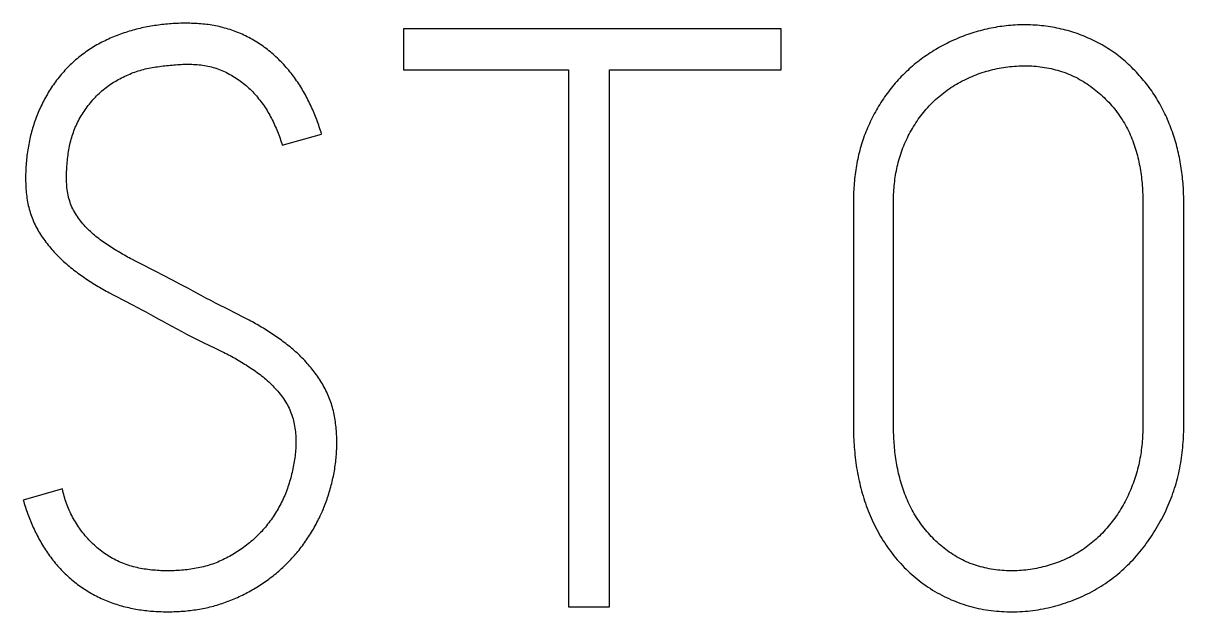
# Model space of a CAD drawing. Extents: x 0 to 420, y 0 to 297.
# Drawn here: x 120.915 to 124.928, y 199.93 to 201.964 of the extents above; entities that cross this region are included whole.
import ezdxf

# ---------------------------------------------------------------- set-up
doc = ezdxf.new("R2010")
doc.units = 0
doc.header["$LTSCALE"] = 23.1
doc.layers.add('10500_FRONT_LABELING', color=7, linetype='CONTINUOUS')

msp = doc.modelspace()

# ---------------------------------------------------------------- linework, layer by layer
at = {"layer": '10500_FRONT_LABELING', "color": 7, "linetype": 'CONTINUOUS'}
for p, q in [((122.2294, 201.9442), (122.2294, 201.8027)), ((123.536, 201.9442), (122.2294, 201.9442)), ((123.536, 201.8027), (123.536, 201.9442)), ((122.2294, 201.8027), (122.8009, 201.8027)), ((122.8009, 201.8027), (122.8009, 199.947)), ((122.9423, 199.947), (122.9423, 201.8027)), ((122.9423, 201.8027), (123.536, 201.8027)), ((121.8106, 201.542), (121.9465, 201.5808)), ((123.7856, 201.3423), (123.7856, 200.5704)), ((123.9243, 200.5794), (123.9243, 201.3423)), ((124.787, 201.3423), (124.787, 200.5794)), ((124.9285, 200.5794), (124.9284, 201.3499)), ((121.3143, 201.1355), (121.3032, 201.1412)), ((121.3755, 201.1045), (121.3143, 201.1355)), ((121.3977, 201.0931), (121.3755, 201.1045)), ((121.4309, 201.0758), (121.3977, 201.0931)), ((121.4585, 201.0612), (121.4309, 201.0758)), ((121.486, 201.0466), (121.4585, 201.0612)), ((121.2239, 201.0263), (121.2354, 201.0203)), ((121.2354, 201.0203), (121.2926, 200.9907)), ((121.5464, 201.0142), (121.5299, 201.023)), ((121.2926, 200.9907), (121.3097, 200.9817)), ((121.3097, 200.9817), (121.3268, 200.9726)), ((121.563, 201.0055), (121.5464, 201.0142)), ((121.5796, 200.9969), (121.563, 201.0055)), ((121.5963, 200.9883), (121.5796, 200.9969)), ((121.613, 200.9799), (121.5963, 200.9883)), ((121.6576, 200.9576), (121.613, 200.9799)), ((121.3268, 200.9726), (121.3382, 200.9664)), ((121.3382, 200.9664), (121.3551, 200.9572)), ((121.3946, 200.9353), (121.4115, 200.926)), ((121.6688, 200.9519), (121.6576, 200.9576)), ((121.6799, 200.9462), (121.6688, 200.9519)), ((121.4115, 200.926), (121.4285, 200.9167)), ((121.4285, 200.9167), (121.4456, 200.9076)), ((121.4456, 200.9076), (121.4627, 200.8985)), ((121.4627, 200.8985), (121.4798, 200.8896)), ((121.4798, 200.8896), (121.4913, 200.8837)), ((121.4913, 200.8837), (121.5028, 200.8778)), ((121.5028, 200.8778), (121.5143, 200.8721)), ((121.5143, 200.8721), (121.5259, 200.8664)), ((121.5259, 200.8664), (121.5375, 200.8607)), ((121.5375, 200.8607), (121.5783, 200.8412)), ((121.5783, 200.8412), (121.5899, 200.8356)), ((121.0505, 200.3547), (120.9146, 200.3159)), ((122.8009, 199.947), (122.9423, 199.947))]:
    msp.add_line(p, q, dxfattribs=at)
for points in [[(121.9465, 201.5808), (121.9446, 201.587), (121.9427, 201.5931), (121.9407, 201.5992), (121.9387, 201.6053), (121.9366, 201.6114), (121.9345, 201.6174), (121.9323, 201.6234), (121.9301, 201.6294), (121.9278, 201.6354), (121.9255, 201.6414), (121.9231, 201.6473), (121.9207, 201.6532), (121.9182, 201.659), (121.9157, 201.6649), (121.9131, 201.6707), (121.9105, 201.6765), (121.9078, 201.6822), (121.905, 201.688), (121.9022, 201.6937), (121.8994, 201.6994), (121.8965, 201.705), (121.8935, 201.7106), (121.8904, 201.7162), (121.8873, 201.7218), (121.8842, 201.7273), (121.881, 201.7328), (121.8777, 201.7383), (121.8743, 201.7437), (121.8709, 201.7491), (121.8674, 201.7545), (121.8639, 201.7598), (121.8603, 201.7651), (121.8566, 201.7704), (121.8528, 201.7756), (121.849, 201.7808), (121.8451, 201.786), (121.8411, 201.7911), (121.8371, 201.7961), (121.833, 201.8011), (121.8288, 201.8061), (121.8246, 201.8109), (121.8203, 201.8157), (121.816, 201.8205), (121.8116, 201.8252), (121.8072, 201.8298), (121.8027, 201.8343), (121.7981, 201.8388), (121.7935, 201.8433), (121.7888, 201.8476), (121.7841, 201.8519), (121.7793, 201.8562), (121.7744, 201.8604), (121.7695, 201.8645), (121.7645, 201.8685), (121.7595, 201.8725), (121.7544, 201.8764), (121.7492, 201.8802), (121.744, 201.884), (121.7386, 201.8877), (121.7333, 201.8913), (121.7279, 201.8949), (121.7224, 201.8984), (121.7169, 201.9017), (121.7114, 201.905), (121.7058, 201.9082), (121.7002, 201.9113), (121.6945, 201.9143), (121.6888, 201.9172), (121.6831, 201.9201), (121.6773, 201.9228), (121.6715, 201.9255), (121.6657, 201.928), (121.6598, 201.9305), (121.6538, 201.9329), (121.6479, 201.9352), (121.6419, 201.9374), (121.6358, 201.9395), (121.6298, 201.9415), (121.6236, 201.9435), (121.6175, 201.9453), (121.6113, 201.9471), (121.605, 201.9487), (121.5988, 201.9503), (121.5925, 201.9518), (121.5861, 201.9532), (121.5798, 201.9544), (121.5734, 201.9556), (121.5671, 201.9567), (121.5607, 201.9577), (121.5544, 201.9587), (121.548, 201.9595), (121.5417, 201.9602), (121.5353, 201.9609), (121.5289, 201.9615), (121.5225, 201.962), (121.5162, 201.9625), (121.5098, 201.9628), (121.5034, 201.9631), (121.497, 201.9633), (121.4906, 201.9635), (121.4842, 201.9636), (121.4778, 201.9636), (121.4714, 201.9636), (121.465, 201.9635), (121.4586, 201.9634), (121.4522, 201.9632), (121.4458, 201.9629), (121.4394, 201.9626), (121.4329, 201.9622), (121.4265, 201.9618), (121.4201, 201.9613), (121.4137, 201.9607), (121.4072, 201.9601), (121.4008, 201.9595), (121.3944, 201.9588), (121.388, 201.958), (121.3816, 201.9572), (121.3753, 201.9563), (121.3689, 201.9554), (121.3626, 201.9544), (121.3563, 201.9533), (121.3499, 201.9522), (121.3437, 201.9511), (121.3374, 201.9499), (121.3311, 201.9486), (121.3249, 201.9472), (121.3186, 201.9458), (121.3124, 201.9444), (121.3062, 201.9428), (121.3, 201.9412), (121.2938, 201.9395), (121.2877, 201.9378), (121.2815, 201.936), (121.2754, 201.9341), (121.2693, 201.9322), (121.2632, 201.9302), (121.2571, 201.9281), (121.2511, 201.926), (121.245, 201.9237), (121.239, 201.9215), (121.233, 201.9191), (121.227, 201.9167), (121.2211, 201.9142), (121.2151, 201.9116), (121.2093, 201.9089), (121.2034, 201.9062), (121.1976, 201.9034), (121.1919, 201.9006), (121.1861, 201.8977), (121.1805, 201.8947), (121.1748, 201.8916), (121.1693, 201.8885), (121.1637, 201.8853), (121.1582, 201.882), (121.1528, 201.8787), (121.1474, 201.8752), (121.142, 201.8718), (121.1367, 201.8682), (121.1315, 201.8645), (121.1263, 201.8608), (121.1211, 201.857), (121.116, 201.8531), (121.1109, 201.8492), (121.1059, 201.8452), (121.1009, 201.841), (121.096, 201.8369), (121.0911, 201.8326), (121.0863, 201.8282), (121.0816, 201.8238), (121.0769, 201.8194), (121.0723, 201.8149), (121.0678, 201.8103), (121.0634, 201.8057), (121.059, 201.801), (121.0547, 201.7962), (121.0504, 201.7914), (121.0462, 201.7866), (121.0421, 201.7817), (121.0381, 201.7767), (121.0341, 201.7717), (121.0302, 201.7667), (121.0264, 201.7615), (121.0226, 201.7564), (121.0189, 201.7511), (121.0153, 201.7459), (121.0117, 201.7405), (121.0082, 201.7352), (121.0048, 201.7297), (121.0014, 201.7243), (120.9981, 201.7187), (120.9949, 201.7131), (120.9917, 201.7075), (120.9886, 201.7018), (120.9856, 201.6961), (120.9826, 201.6904), (120.9797, 201.6846), (120.9769, 201.6788), (120.9742, 201.673), (120.9715, 201.6672)], [(124.9284, 201.3499), (124.9283, 201.3575), (124.9282, 201.3651), (124.9279, 201.3727), (124.9276, 201.3803), (124.9273, 201.3879), (124.9269, 201.3954), (124.9263, 201.403), (124.9258, 201.4105), (124.9251, 201.418), (124.9244, 201.4256), (124.9236, 201.4331), (124.9228, 201.4406), (124.9218, 201.4481), (124.9208, 201.4555), (124.9198, 201.463), (124.9186, 201.4705), (124.9174, 201.4779), (124.916, 201.4853), (124.9147, 201.4927), (124.9132, 201.5001), (124.9116, 201.5075), (124.91, 201.5149), (124.9083, 201.5223), (124.9065, 201.5296), (124.9046, 201.537), (124.9027, 201.5443), (124.9006, 201.5516), (124.8985, 201.5589), (124.8962, 201.5662), (124.8939, 201.5735), (124.8915, 201.5807), (124.889, 201.5879), (124.8865, 201.5951), (124.8838, 201.6023), (124.8811, 201.6094), (124.8783, 201.6165), (124.8754, 201.6235), (124.8724, 201.6305), (124.8694, 201.6374), (124.8662, 201.6443), (124.863, 201.6511), (124.8597, 201.6579), (124.8563, 201.6647), (124.8528, 201.6714), (124.8493, 201.678), (124.8456, 201.6847), (124.8419, 201.6912), (124.8381, 201.6978), (124.8341, 201.7042), (124.8301, 201.7107), (124.826, 201.717), (124.8218, 201.7234), (124.8175, 201.7296), (124.8131, 201.7359), (124.8086, 201.742), (124.804, 201.7482), (124.7994, 201.7542), (124.7946, 201.7602), (124.7897, 201.7661), (124.7848, 201.7719), (124.7798, 201.7777), (124.7747, 201.7834), (124.7696, 201.789), (124.7644, 201.7945), (124.7592, 201.8), (124.7539, 201.8054), (124.7485, 201.8107), (124.7431, 201.816), (124.7376, 201.8212), (124.732, 201.8263), (124.7264, 201.8313), (124.7207, 201.8363), (124.7149, 201.8412), (124.709, 201.846), (124.7031, 201.8507), (124.6971, 201.8553), (124.691, 201.8598), (124.6848, 201.8642), (124.6785, 201.8685), (124.6721, 201.8727), (124.6657, 201.8769), (124.6591, 201.8809), (124.6526, 201.8849), (124.6459, 201.8887), (124.6392, 201.8925), (124.6325, 201.8961), (124.6257, 201.8996), (124.6189, 201.903), (124.612, 201.9063), (124.6051, 201.9095), (124.5982, 201.9126), (124.5912, 201.9156), (124.5842, 201.9185), (124.5771, 201.9213), (124.57, 201.924), (124.5629, 201.9266), (124.5557, 201.9291), (124.5485, 201.9315), (124.5413, 201.9338), (124.534, 201.936), (124.5267, 201.9381), (124.5193, 201.9401), (124.5119, 201.942), (124.5044, 201.9437), (124.4969, 201.9454), (124.4894, 201.947), (124.4819, 201.9485), (124.4743, 201.9498), (124.4668, 201.9511), (124.4592, 201.9522), (124.4516, 201.9533), (124.4441, 201.9542), (124.4365, 201.955), (124.4289, 201.9558), (124.4213, 201.9564), (124.4137, 201.9569), (124.4061, 201.9574), (124.3985, 201.9577), (124.3909, 201.9579), (124.3833, 201.958), (124.3757, 201.9581), (124.3681, 201.958), (124.3605, 201.9578), (124.3528, 201.9576), (124.3452, 201.9572), (124.3376, 201.9567), (124.3299, 201.9562), (124.3223, 201.9555), (124.3147, 201.9548), (124.307, 201.9539), (124.2994, 201.9529), (124.2918, 201.9518), (124.2843, 201.9507), (124.2767, 201.9494), (124.2692, 201.9481), (124.2618, 201.9466), (124.2543, 201.9451), (124.2469, 201.9434), (124.2395, 201.9417), (124.2321, 201.9399), (124.2247, 201.9379), (124.2174, 201.9359), (124.2101, 201.9338), (124.2028, 201.9317), (124.1956, 201.9294), (124.1884, 201.927), (124.1812, 201.9246), (124.174, 201.922), (124.1669, 201.9194), (124.1597, 201.9166), (124.1526, 201.9138), (124.1456, 201.9109), (124.1385, 201.9079), (124.1315, 201.9048), (124.1245, 201.9016), (124.1176, 201.8984), (124.1107, 201.895), (124.1039, 201.8916), (124.0971, 201.888), (124.0904, 201.8844), (124.0837, 201.8807), (124.0771, 201.8769), (124.0706, 201.8731), (124.0641, 201.8692), (124.0577, 201.8651), (124.0513, 201.861), (124.045, 201.8569), (124.0387, 201.8526), (124.0325, 201.8483), (124.0264, 201.8438), (124.0203, 201.8393), (124.0142, 201.8348), (124.0082, 201.8301), (124.0023, 201.8254), (123.9964, 201.8206), (123.9906, 201.8157), (123.9848, 201.8107), (123.9791, 201.8057), (123.9735, 201.8005), (123.9679, 201.7953), (123.9623, 201.79), (123.9569, 201.7846), (123.9515, 201.7791), (123.9462, 201.7736), (123.941, 201.768), (123.9359, 201.7624), (123.9308, 201.7567), (123.9259, 201.7509), (123.921, 201.7451), (123.9162, 201.7392), (123.9116, 201.7332), (123.907, 201.7272), (123.9025, 201.7211), (123.898, 201.715), (123.8937, 201.7088), (123.8894, 201.7025), (123.8852, 201.6962), (123.8811, 201.6898)], [(121.3032, 201.1412), (121.2921, 201.147), (121.2866, 201.15), (121.2811, 201.1529), (121.2757, 201.1559), (121.2702, 201.1589), (121.2648, 201.162), (121.2594, 201.165), (121.254, 201.1682), (121.2486, 201.1713), (121.2432, 201.1745), (121.2379, 201.1777), (121.2326, 201.181), (121.2273, 201.1842), (121.222, 201.1876), (121.2168, 201.1909), (121.2115, 201.1943), (121.2063, 201.1977), (121.2012, 201.2012), (121.196, 201.2047), (121.1909, 201.2083), (121.1858, 201.2119), (121.1807, 201.2156), (121.1757, 201.2194), (121.1708, 201.2233), (121.1659, 201.2272), (121.161, 201.2312), (121.1562, 201.2353), (121.1515, 201.2395), (121.1469, 201.2437), (121.1423, 201.2481), (121.1379, 201.2525), (121.1335, 201.257), (121.1292, 201.2615), (121.125, 201.2662), (121.1209, 201.2709), (121.1169, 201.2756), (121.113, 201.2805), (121.1092, 201.2855), (121.1055, 201.2905), (121.1019, 201.2957), (121.0984, 201.3009), (121.0951, 201.3063), (121.0919, 201.3118), (121.0888, 201.3173), (121.086, 201.3229), (121.0833, 201.3286), (121.0809, 201.3343), (121.0786, 201.3402), (121.0765, 201.346), (121.0746, 201.352), (121.0728, 201.358), (121.0713, 201.3641), (121.0699, 201.3702), (121.0687, 201.3764), (121.0676, 201.3827), (121.0668, 201.3889), (121.066, 201.3952), (121.0655, 201.4015), (121.065, 201.4077), (121.0647, 201.414), (121.0645, 201.4202), (121.0644, 201.4265), (121.0643, 201.4327), (121.0644, 201.439), (121.0645, 201.4452), (121.0646, 201.4515), (121.0649, 201.4577), (121.0652, 201.464), (121.0656, 201.4703), (121.0661, 201.4765), (121.0667, 201.4828), (121.0673, 201.489), (121.068, 201.4953), (121.0687, 201.5015), (121.0696, 201.5078), (121.0705, 201.514), (121.0714, 201.5202), (121.0725, 201.5263), (121.0736, 201.5325), (121.0748, 201.5386), (121.0761, 201.5447), (121.0775, 201.5508), (121.0789, 201.5568), (121.0805, 201.5628), (121.0822, 201.5688), (121.084, 201.5748), (121.0859, 201.5807), (121.088, 201.5866), (121.0901, 201.5924), (121.0924, 201.5982), (121.0948, 201.604), (121.0973, 201.6097), (121.0999, 201.6154), (121.1027, 201.6211), (121.1056, 201.6267), (121.1085, 201.6323), (121.1116, 201.6378), (121.1148, 201.6433), (121.1181, 201.6486), (121.1215, 201.6539), (121.125, 201.6592), (121.1285, 201.6643), (121.1322, 201.6694), (121.1359, 201.6744), (121.1397, 201.6794), (121.1436, 201.6843), (121.1475, 201.6891), (121.1516, 201.6939), (121.1557, 201.6987), (121.1598, 201.7033), (121.1641, 201.7079), (121.1685, 201.7124), (121.1729, 201.7169), (121.1774, 201.7213), (121.1821, 201.7256), (121.1868, 201.7298), (121.1917, 201.7339), (121.1966, 201.7379), (121.2015, 201.7417), (121.2065, 201.7455), (121.2116, 201.7492), (121.2168, 201.7528), (121.222, 201.7562), (121.2273, 201.7596), (121.2326, 201.7629), (121.238, 201.766), (121.2434, 201.7691), (121.2489, 201.7721), (121.2545, 201.775), (121.2601, 201.7778), (121.2657, 201.7806), (121.2714, 201.7832), (121.2772, 201.7858), (121.283, 201.7882), (121.2888, 201.7906), (121.2947, 201.7929), (121.3007, 201.7951), (121.3066, 201.7971), (121.3126, 201.7991), (121.3186, 201.8009), (121.3246, 201.8025), (121.3306, 201.8041), (121.3367, 201.8056), (121.3427, 201.807), (121.3488, 201.8082), (121.355, 201.8094), (121.3611, 201.8105), (121.3672, 201.8116), (121.3734, 201.8126), (121.3796, 201.8135), (121.3858, 201.8143), (121.3919, 201.8151), (121.3981, 201.8159), (121.4044, 201.8166), (121.4106, 201.8174), (121.4168, 201.818), (121.423, 201.8187), (121.4293, 201.8193), (121.4355, 201.8199), (121.4417, 201.8204), (121.448, 201.8208), (121.4542, 201.8212), (121.4605, 201.8216), (121.4667, 201.8218), (121.4729, 201.822), (121.4791, 201.8221), (121.4854, 201.8221), (121.4916, 201.8221), (121.4978, 201.8219), (121.504, 201.8216), (121.5103, 201.8212), (121.5165, 201.8207), (121.5227, 201.8201), (121.5289, 201.8194), (121.5351, 201.8186), (121.5413, 201.8176), (121.5475, 201.8165), (121.5536, 201.8153), (121.5598, 201.814), (121.5659, 201.8125), (121.5719, 201.8109), (121.5779, 201.8091), (121.5838, 201.8072)], [(121.5838, 201.8072), (121.5896, 201.8051), (121.5954, 201.8029), (121.6012, 201.8006), (121.6069, 201.7982), (121.6125, 201.7956), (121.6181, 201.7929), (121.6236, 201.79), (121.6291, 201.787), (121.6346, 201.784), (121.64, 201.7808), (121.6453, 201.7775), (121.6506, 201.7741), (121.6558, 201.7706), (121.661, 201.7671), (121.6661, 201.7634), (121.6711, 201.7597), (121.676, 201.7559), (121.6808, 201.752), (121.6856, 201.748), (121.6903, 201.7439), (121.6949, 201.7397), (121.6994, 201.7354), (121.7039, 201.731), (121.7082, 201.7265), (121.7125, 201.7219), (121.7168, 201.7173), (121.7209, 201.7125), (121.7249, 201.7078), (121.7289, 201.7029), (121.7328, 201.698), (121.7366, 201.6931), (121.7403, 201.6881), (121.744, 201.683), (121.7476, 201.6779), (121.7511, 201.6727), (121.7545, 201.6675), (121.7578, 201.6623), (121.761, 201.6569), (121.7641, 201.6515), (121.7672, 201.6461), (121.7702, 201.6405), (121.7731, 201.635), (121.7759, 201.6294), (121.7786, 201.6237), (121.7813, 201.6181), (121.784, 201.6124), (121.7865, 201.6066), (121.789, 201.6009), (121.7915, 201.5951), (121.7939, 201.5893), (121.7962, 201.5835), (121.7985, 201.5777), (121.8008, 201.5718), (121.8029, 201.5659), (121.8049, 201.56), (121.8069, 201.554), (121.8088, 201.548), (121.8106, 201.542)], [(123.9243, 201.3423), (123.9243, 201.3498), (123.9245, 201.3573), (123.9247, 201.3648), (123.925, 201.3724), (123.9254, 201.3798), (123.9258, 201.3873), (123.9264, 201.3948), (123.927, 201.4022), (123.9278, 201.4096), (123.9286, 201.4171), (123.9296, 201.4245), (123.9306, 201.4318), (123.9318, 201.4392), (123.933, 201.4465), (123.9344, 201.4539), (123.9359, 201.4612), (123.9375, 201.4685), (123.9392, 201.4757), (123.941, 201.483), (123.9429, 201.4902), (123.945, 201.4974), (123.9472, 201.5046), (123.9495, 201.5118), (123.952, 201.5189), (123.9545, 201.526), (123.9572, 201.5331), (123.9601, 201.5402), (123.963, 201.5471), (123.966, 201.554), (123.9691, 201.5608), (123.9724, 201.5676), (123.9757, 201.5743), (123.9791, 201.5809), (123.9827, 201.5875), (123.9863, 201.594), (123.99, 201.6005), (123.9939, 201.6069), (123.9978, 201.6132), (124.0018, 201.6195), (124.0059, 201.6257), (124.0102, 201.6318), (124.0145, 201.6379), (124.019, 201.6439), (124.0236, 201.6498), (124.0283, 201.6557), (124.0331, 201.6615), (124.038, 201.6672), (124.043, 201.6728), (124.0482, 201.6784), (124.0535, 201.6839), (124.0588, 201.6892), (124.0643, 201.6945), (124.0698, 201.6996), (124.0754, 201.7047), (124.0811, 201.7096), (124.0868, 201.7144), (124.0926, 201.7191), (124.0986, 201.7237), (124.1045, 201.7283), (124.1106, 201.7327), (124.1167, 201.737), (124.123, 201.7412), (124.1292, 201.7452), (124.1356, 201.7492), (124.1421, 201.7531), (124.1486, 201.7569), (124.1552, 201.7605), (124.1619, 201.7641), (124.1687, 201.7675), (124.1755, 201.7709), (124.1824, 201.7741), (124.1893, 201.7771), (124.1963, 201.7801), (124.2033, 201.7829), (124.2103, 201.7857), (124.2174, 201.7883), (124.2245, 201.7908), (124.2316, 201.7932), (124.2388, 201.7955), (124.246, 201.7976), (124.2532, 201.7997), (124.2605, 201.8016), (124.2678, 201.8034), (124.2751, 201.8052), (124.2825, 201.8068), (124.29, 201.8083), (124.2974, 201.8097), (124.3049, 201.8109), (124.3124, 201.812), (124.3199, 201.8131), (124.3274, 201.8139), (124.3349, 201.8147), (124.3425, 201.8153), (124.35, 201.8158), (124.3575, 201.8162), (124.365, 201.8164), (124.3725, 201.8166), (124.38, 201.8166), (124.3874, 201.8165), (124.3949, 201.8163), (124.4024, 201.8159), (124.4099, 201.8154), (124.4174, 201.8148), (124.4249, 201.8141), (124.4323, 201.8132), (124.4398, 201.8122), (124.4473, 201.8111), (124.4547, 201.8098), (124.4622, 201.8084), (124.4696, 201.8068), (124.477, 201.8051), (124.4844, 201.8032), (124.4917, 201.8012), (124.4989, 201.7991), (124.5061, 201.7968), (124.5132, 201.7944), (124.5203, 201.7918), (124.5273, 201.7891), (124.5343, 201.7862), (124.5412, 201.7833), (124.548, 201.7801), (124.5548, 201.7768), (124.5615, 201.7734), (124.5682, 201.7698), (124.5748, 201.7661), (124.5814, 201.7623), (124.5878, 201.7582), (124.5942, 201.7541), (124.6005, 201.7499), (124.6066, 201.7455), (124.6127, 201.741), (124.6187, 201.7364), (124.6246, 201.7317), (124.6304, 201.7269), (124.6361, 201.722), (124.6418, 201.717), (124.6473, 201.7119), (124.6528, 201.7067), (124.6581, 201.7013), (124.6634, 201.6959), (124.6687, 201.6904), (124.6738, 201.6848), (124.6788, 201.6792), (124.6838, 201.6734), (124.6886, 201.6676), (124.6933, 201.6616), (124.6979, 201.6557), (124.7023, 201.6496), (124.7067, 201.6435), (124.7109, 201.6373), (124.715, 201.631), (124.719, 201.6246), (124.7229, 201.6182), (124.7266, 201.6117), (124.7302, 201.6051), (124.7337, 201.5985), (124.7371, 201.5917), (124.7403, 201.5849), (124.7434, 201.578), (124.7464, 201.5711), (124.7493, 201.564), (124.752, 201.5569), (124.7547, 201.5498), (124.7572, 201.5427), (124.7595, 201.5355), (124.7618, 201.5283), (124.7639, 201.5211), (124.766, 201.5138), (124.7679, 201.5066), (124.7697, 201.4993), (124.7714, 201.492), (124.773, 201.4847), (124.7746, 201.4773), (124.776, 201.4699), (124.7773, 201.4626), (124.7785, 201.4552), (124.7797, 201.4477), (124.7807, 201.4403), (124.7817, 201.4328), (124.7826, 201.4253), (124.7834, 201.4178), (124.7841, 201.4103), (124.7847, 201.4028), (124.7853, 201.3953), (124.7857, 201.3877), (124.7861, 201.3801), (124.7864, 201.3726), (124.7867, 201.365), (124.7869, 201.3574), (124.787, 201.3498), (124.787, 201.3423)], [(120.9715, 201.6672), (120.9689, 201.6613), (120.9664, 201.6554), (120.964, 201.6495), (120.9616, 201.6435), (120.9593, 201.6376), (120.9571, 201.6316), (120.9549, 201.6255), (120.9529, 201.6195), (120.9508, 201.6134), (120.9489, 201.6073), (120.947, 201.6011), (120.9452, 201.595), (120.9435, 201.5888), (120.9419, 201.5826), (120.9403, 201.5763), (120.9388, 201.5701), (120.9374, 201.5638), (120.936, 201.5574), (120.9347, 201.5511), (120.9335, 201.5448), (120.9324, 201.5384), (120.9313, 201.5321), (120.9303, 201.5257), (120.9293, 201.5193), (120.9285, 201.513), (120.9276, 201.5066), (120.9269, 201.5002), (120.9262, 201.4939), (120.9256, 201.4875), (120.9251, 201.4811), (120.9246, 201.4747), (120.9241, 201.4683), (120.9238, 201.4619), (120.9235, 201.4555), (120.9232, 201.4491), (120.923, 201.4427), (120.9229, 201.4363), (120.9229, 201.4299), (120.9229, 201.4235), (120.923, 201.417), (120.9232, 201.4106), (120.9234, 201.4042), (120.9238, 201.3978), (120.9242, 201.3913), (120.9247, 201.3849), (120.9253, 201.3784), (120.926, 201.372), (120.9268, 201.3656), (120.9277, 201.3592), (120.9287, 201.3528), (120.9298, 201.3465), (120.931, 201.3402), (120.9323, 201.3339), (120.9338, 201.3277), (120.9354, 201.3215), (120.9371, 201.3153), (120.9389, 201.3092), (120.9409, 201.3031), (120.943, 201.2971), (120.9452, 201.2911), (120.9476, 201.2851), (120.9501, 201.2791), (120.9528, 201.2732), (120.9556, 201.2674), (120.9585, 201.2616), (120.9615, 201.2558), (120.9646, 201.2502), (120.9679, 201.2446), (120.9712, 201.2391), (120.9747, 201.2336), (120.9782, 201.2282), (120.9818, 201.2229), (120.9855, 201.2177), (120.9893, 201.2125), (120.9932, 201.2073), (120.9971, 201.2022), (121.0011, 201.1972), (121.0052, 201.1921), (121.0093, 201.1872), (121.0135, 201.1823), (121.0178, 201.1774), (121.0221, 201.1726), (121.0265, 201.1679), (121.031, 201.1632), (121.0355, 201.1586), (121.0401, 201.154), (121.0448, 201.1496), (121.0495, 201.1452), (121.0542, 201.1409), (121.059, 201.1366), (121.0638, 201.1324), (121.0687, 201.1282), (121.0736, 201.1241), (121.0786, 201.1201), (121.0836, 201.1161), (121.0886, 201.1122), (121.0937, 201.1083), (121.0988, 201.1044), (121.1039, 201.1006), (121.1091, 201.0968), (121.1143, 201.0931), (121.1195, 201.0894), (121.1248, 201.0858), (121.13, 201.0822), (121.1353, 201.0786), (121.1407, 201.075), (121.146, 201.0715), (121.1514, 201.068), (121.1569, 201.0646), (121.1623, 201.0612), (121.1678, 201.0579), (121.1733, 201.0545), (121.1788, 201.0513), (121.1844, 201.048), (121.19, 201.0448), (121.1956, 201.0417), (121.2012, 201.0385), (121.2069, 201.0354), (121.2126, 201.0323), (121.2239, 201.0263)], [(123.8811, 201.6898), (123.8771, 201.6834), (123.8731, 201.677), (123.8693, 201.6704), (123.8655, 201.6639), (123.8617, 201.6572), (123.8581, 201.6505), (123.8545, 201.6438), (123.851, 201.637), (123.8476, 201.6301), (123.8443, 201.6232), (123.841, 201.6163), (123.8379, 201.6093), (123.8348, 201.6023), (123.8319, 201.5953), (123.829, 201.5883), (123.8263, 201.5812), (123.8236, 201.5741), (123.821, 201.5669), (123.8185, 201.5598), (123.8162, 201.5526), (123.8139, 201.5454), (123.8117, 201.5381), (123.8096, 201.5309), (123.8076, 201.5236), (123.8057, 201.5162), (123.8039, 201.5089), (123.8022, 201.5015), (123.8006, 201.4941), (123.7991, 201.4866), (123.7976, 201.4792), (123.7963, 201.4717), (123.795, 201.4642), (123.7938, 201.4566), (123.7927, 201.4491), (123.7917, 201.4415), (123.7908, 201.4339), (123.7899, 201.4263), (123.7892, 201.4187), (123.7885, 201.411), (123.7879, 201.4034), (123.7873, 201.3958), (123.7869, 201.3881), (123.7865, 201.3805), (123.7862, 201.3729), (123.7859, 201.3652), (123.7857, 201.3576), (123.7856, 201.3499), (123.7856, 201.3423)], [(121.5299, 201.023), (121.5024, 201.0377), (121.486, 201.0466)], [(121.3551, 200.9572), (121.3833, 200.9415), (121.3946, 200.9353)], [(121.8983, 200.1841), (121.9017, 200.1893), (121.9051, 200.1946), (121.9085, 200.1999), (121.9118, 200.2053), (121.915, 200.2107), (121.9182, 200.2162), (121.9214, 200.2217), (121.9245, 200.2272), (121.9275, 200.2328), (121.9304, 200.2384), (121.9333, 200.2441), (121.9362, 200.2497), (121.939, 200.2554), (121.9417, 200.2612), (121.9443, 200.2669), (121.9469, 200.2727), (121.9494, 200.2784), (121.9519, 200.2842), (121.9543, 200.2901), (121.9566, 200.2959), (121.9589, 200.3018), (121.9611, 200.3077), (121.9633, 200.3136), (121.9654, 200.3195), (121.9674, 200.3254), (121.9694, 200.3314), (121.9713, 200.3374), (121.9732, 200.3434), (121.975, 200.3494), (121.9767, 200.3554), (121.9784, 200.3615), (121.98, 200.3676), (121.9816, 200.3737), (121.9831, 200.3798), (121.9845, 200.386), (121.9859, 200.3921), (121.9872, 200.3983), (121.9885, 200.4046), (121.9896, 200.4108), (121.9908, 200.417), (121.9918, 200.4233), (121.9928, 200.4296), (121.9937, 200.4359), (121.9945, 200.4421), (121.9953, 200.4484), (121.996, 200.4547), (121.9966, 200.461), (121.9972, 200.4672), (121.9977, 200.4735), (121.9981, 200.4798), (121.9985, 200.4861), (121.9987, 200.4924), (121.999, 200.4987), (121.9991, 200.5049), (121.9992, 200.5112), (121.9992, 200.5175), (121.9991, 200.5238), (121.999, 200.5301), (121.9988, 200.5364), (121.9985, 200.5427), (121.9982, 200.549), (121.9978, 200.5553), (121.9972, 200.5616), (121.9966, 200.5679), (121.996, 200.5742), (121.9952, 200.5805), (121.9943, 200.5868), (121.9934, 200.5931), (121.9923, 200.5994), (121.9912, 200.6056), (121.99, 200.6118), (121.9886, 200.618), (121.9872, 200.6241), (121.9857, 200.6303), (121.984, 200.6363), (121.9823, 200.6424), (121.9804, 200.6484), (121.9784, 200.6544), (121.9764, 200.6603), (121.9741, 200.6662), (121.9718, 200.672), (121.9694, 200.6778), (121.9668, 200.6836), (121.9642, 200.6894), (121.9614, 200.6951), (121.9585, 200.7007), (121.9555, 200.7064), (121.9524, 200.7119), (121.9492, 200.7175), (121.9459, 200.7229), (121.9426, 200.7283), (121.9392, 200.7336), (121.9357, 200.7388), (121.9321, 200.744), (121.9284, 200.7492), (121.9247, 200.7543), (121.9209, 200.7593), (121.9171, 200.7643), (121.9132, 200.7692), (121.9092, 200.7741), (121.9052, 200.779), (121.9011, 200.7838), (121.897, 200.7885), (121.8928, 200.7932), (121.8885, 200.7979), (121.8842, 200.8025), (121.8798, 200.807), (121.8753, 200.8115), (121.8708, 200.8159), (121.8662, 200.8203), (121.8615, 200.8246), (121.8568, 200.8289), (121.852, 200.8331), (121.8472, 200.8372), (121.8423, 200.8413), (121.8375, 200.8453), (121.8325, 200.8492), (121.8276, 200.8531), (121.8226, 200.857), (121.8176, 200.8608), (121.8126, 200.8645), (121.8075, 200.8682), (121.8025, 200.8719), (121.7973, 200.8755), (121.7922, 200.8791), (121.7871, 200.8826), (121.7819, 200.8861), (121.7767, 200.8896), (121.7715, 200.8931), (121.7663, 200.8965), (121.761, 200.8998), (121.7558, 200.9032), (121.7505, 200.9065), (121.7452, 200.9098), (121.7398, 200.913), (121.7345, 200.9162), (121.7291, 200.9194), (121.7237, 200.9225), (121.7183, 200.9256), (121.7129, 200.9286), (121.7074, 200.9316), (121.7019, 200.9346), (121.6964, 200.9375), (121.6909, 200.9405), (121.6799, 200.9462)], [(121.5899, 200.8356), (121.6015, 200.83), (121.6073, 200.8271), (121.613, 200.8242), (121.6188, 200.8213), (121.6245, 200.8183), (121.6302, 200.8153), (121.6359, 200.8122), (121.6415, 200.8091), (121.6471, 200.806), (121.6528, 200.8028), (121.6583, 200.7996), (121.6639, 200.7963), (121.6694, 200.793)], [(121.6694, 200.793), (121.675, 200.7897), (121.6805, 200.7863), (121.6859, 200.7829), (121.6914, 200.7794), (121.6968, 200.7759), (121.7022, 200.7723), (121.7076, 200.7687), (121.7129, 200.765), (121.7183, 200.7613), (121.7235, 200.7575), (121.7287, 200.7536), (121.7339, 200.7497), (121.739, 200.7457), (121.7441, 200.7417), (121.749, 200.7376), (121.754, 200.7334), (121.7588, 200.7292), (121.7636, 200.7248), (121.7683, 200.7204), (121.7729, 200.7159), (121.7775, 200.7113), (121.7819, 200.7067), (121.7863, 200.7019), (121.7907, 200.6971), (121.795, 200.6922), (121.7991, 200.6873), (121.8032, 200.6822), (121.8072, 200.6771), (121.8111, 200.6719), (121.8148, 200.6667), (121.8184, 200.6613), (121.8219, 200.6559), (121.8252, 200.6504), (121.8284, 200.6448), (121.8314, 200.6391), (121.8343, 200.6333), (121.837, 200.6274), (121.8395, 200.6214), (121.8418, 200.6153), (121.844, 200.6092), (121.846, 200.603), (121.8477, 200.5968), (121.8494, 200.5905), (121.8508, 200.5842), (121.8521, 200.5779), (121.8533, 200.5716), (121.8543, 200.5652), (121.8552, 200.5588), (121.8559, 200.5524), (121.8565, 200.5459), (121.857, 200.5394), (121.8574, 200.5329), (121.8576, 200.5265), (121.8577, 200.52), (121.8577, 200.5135), (121.8576, 200.5071), (121.8574, 200.5006), (121.8571, 200.4942), (121.8567, 200.4878), (121.8561, 200.4814), (121.8555, 200.475), (121.8548, 200.4686), (121.8539, 200.4623), (121.853, 200.4559), (121.852, 200.4496), (121.851, 200.4432), (121.8498, 200.4369), (121.8486, 200.4306), (121.8472, 200.4243), (121.8458, 200.418), (121.8444, 200.4117), (121.8429, 200.4054), (121.8413, 200.3991), (121.8396, 200.3929), (121.8379, 200.3866), (121.8361, 200.3805), (121.8342, 200.3743), (121.8323, 200.3682), (121.8302, 200.3621), (121.8281, 200.356), (121.8259, 200.35), (121.8237, 200.344), (121.8213, 200.338), (121.8189, 200.3321), (121.8163, 200.3262), (121.8137, 200.3204), (121.811, 200.3146), (121.8082, 200.3088), (121.8053, 200.3031), (121.8023, 200.2974), (121.7992, 200.2917), (121.7961, 200.2861), (121.7928, 200.2805), (121.7895, 200.275), (121.786, 200.2695), (121.7825, 200.264), (121.7789, 200.2586), (121.7753, 200.2533), (121.7716, 200.248), (121.7678, 200.2428), (121.7639, 200.2377), (121.76, 200.2326), (121.756, 200.2276), (121.752, 200.2227), (121.7478, 200.2178), (121.7436, 200.213), (121.7393, 200.2082), (121.735, 200.2036), (121.7305, 200.199), (121.726, 200.1944), (121.7214, 200.19), (121.7168, 200.1856), (121.7121, 200.1813), (121.7072, 200.177), (121.7024, 200.1729), (121.6974, 200.1687), (121.6924, 200.1647), (121.6873, 200.1607), (121.6821, 200.1568), (121.6769, 200.1529), (121.6717, 200.1491), (121.6664, 200.1454), (121.661, 200.1418), (121.6556, 200.1382), (121.6502, 200.1347), (121.6448, 200.1313), (121.6393, 200.128), (121.6337, 200.1248), (121.6281, 200.1217), (121.6225, 200.1186), (121.6168, 200.1156), (121.6111, 200.1128), (121.6053, 200.11), (121.5995, 200.1073), (121.5936, 200.1047), (121.5877, 200.1022), (121.5817, 200.0998), (121.5757, 200.0975), (121.5696, 200.0953), (121.5635, 200.0933), (121.5573, 200.0913), (121.5511, 200.0894), (121.5448, 200.0877), (121.5385, 200.086), (121.5322, 200.0845), (121.5259, 200.083), (121.5195, 200.0817), (121.5132, 200.0805), (121.5068, 200.0793), (121.5005, 200.0783), (121.4941, 200.0773), (121.4877, 200.0764), (121.4813, 200.0756), (121.4749, 200.0749), (121.4685, 200.0742), (121.4621, 200.0737), (121.4556, 200.0732), (121.4492, 200.0728), (121.4427, 200.0724), (121.4362, 200.0722), (121.4298, 200.072), (121.4233, 200.0718), (121.4168, 200.0718), (121.4103, 200.0718), (121.4038, 200.0719), (121.3973, 200.0721), (121.3909, 200.0723), (121.3844, 200.0726), (121.378, 200.073), (121.3716, 200.0735), (121.3652, 200.074), (121.3588, 200.0746), (121.3524, 200.0753), (121.346, 200.0761), (121.3397, 200.077), (121.3333, 200.078), (121.327, 200.0791), (121.3207, 200.0803), (121.3144, 200.0815), (121.3082, 200.0829), (121.3019, 200.0844), (121.2957, 200.086), (121.2895, 200.0877), (121.2833, 200.0895), (121.2772, 200.0915), (121.271, 200.0935), (121.2649, 200.0957), (121.2588, 200.0981), (121.2527, 200.1005), (121.2467, 200.1031), (121.2408, 200.1059), (121.235, 200.1087), (121.2292, 200.1117), (121.2235, 200.1148), (121.2179, 200.1179), (121.2123, 200.1212), (121.2068, 200.1247), (121.2014, 200.1282), (121.1961, 200.1318)], [(124.787, 200.5794), (124.787, 200.5719), (124.7869, 200.5644), (124.7867, 200.5568), (124.7864, 200.5493), (124.7861, 200.5418), (124.7857, 200.5343), (124.7852, 200.5269), (124.7846, 200.5194), (124.784, 200.5119), (124.7832, 200.5045), (124.7824, 200.497), (124.7815, 200.4896), (124.7805, 200.4822), (124.7794, 200.4748), (124.7782, 200.4674), (124.7769, 200.4601), (124.7755, 200.4527), (124.7741, 200.4454), (124.7725, 200.438), (124.7708, 200.4307), (124.7689, 200.4234), (124.767, 200.4161), (124.765, 200.4089), (124.7628, 200.4016), (124.7605, 200.3944), (124.7582, 200.3872), (124.7557, 200.3801), (124.7531, 200.373), (124.7504, 200.366), (124.7477, 200.3591), (124.7448, 200.3522), (124.7418, 200.3453), (124.7387, 200.3385), (124.7356, 200.3317), (124.7323, 200.325), (124.7289, 200.3183), (124.7255, 200.3117), (124.722, 200.3051), (124.7183, 200.2985), (124.7146, 200.292), (124.7108, 200.2856), (124.7068, 200.2792), (124.7028, 200.2728), (124.6987, 200.2666), (124.6944, 200.2603), (124.6901, 200.2541), (124.6857, 200.248), (124.6811, 200.242), (124.6765, 200.236), (124.6718, 200.2301), (124.667, 200.2244), (124.6621, 200.2187), (124.6571, 200.2131), (124.6521, 200.2076), (124.647, 200.2022), (124.6417, 200.1969), (124.6364, 200.1917), (124.631, 200.1866), (124.6255, 200.1816), (124.62, 200.1766), (124.6143, 200.1718), (124.6086, 200.167), (124.6027, 200.1624), (124.5968, 200.1578), (124.5908, 200.1534), (124.5847, 200.149), (124.5785, 200.1447), (124.5721, 200.1406), (124.5657, 200.1365), (124.5593, 200.1326), (124.5527, 200.1288), (124.5461, 200.1252), (124.5395, 200.1216), (124.5328, 200.1182), (124.526, 200.115), (124.5192, 200.1118), (124.5124, 200.1088), (124.5055, 200.1059), (124.4985, 200.1031), (124.4915, 200.1005), (124.4845, 200.0979), (124.4774, 200.0955), (124.4703, 200.0932), (124.4631, 200.091), (124.4559, 200.0889), (124.4486, 200.0869), (124.4413, 200.085), (124.434, 200.0832), (124.4266, 200.0816), (124.4192, 200.0801), (124.4118, 200.0787), (124.4044, 200.0774), (124.3969, 200.0763), (124.3895, 200.0753), (124.3821, 200.0744), (124.3746, 200.0736), (124.3672, 200.073), (124.3597, 200.0725), (124.3522, 200.0722), (124.3448, 200.0719), (124.3373, 200.0718), (124.3298, 200.0718), (124.3223, 200.0719), (124.3148, 200.0722), (124.3073, 200.0726), (124.2998, 200.0731), (124.2923, 200.0737), (124.2848, 200.0745), (124.2773, 200.0754), (124.2698, 200.0765), (124.2623, 200.0777), (124.2549, 200.079), (124.2476, 200.0805), (124.2403, 200.0821), (124.233, 200.0839), (124.2257, 200.0858), (124.2185, 200.0879), (124.2114, 200.0901), (124.2043, 200.0924), (124.1972, 200.0949), (124.1902, 200.0976), (124.1832, 200.1004), (124.1763, 200.1033), (124.1694, 200.1065), (124.1626, 200.1097), (124.1558, 200.1131), (124.1492, 200.1167), (124.1426, 200.1204), (124.1361, 200.1242), (124.1298, 200.1281), (124.1235, 200.1322), (124.1173, 200.1364), (124.1112, 200.1408), (124.1052, 200.1452), (124.0993, 200.1498), (124.0935, 200.1545), (124.0878, 200.1594), (124.0821, 200.1643), (124.0765, 200.1694), (124.071, 200.1745), (124.0656, 200.1798), (124.0603, 200.1852), (124.0551, 200.1906), (124.05, 200.1962), (124.045, 200.2018), (124.0401, 200.2075), (124.0352, 200.2132), (124.0305, 200.2191), (124.0259, 200.225), (124.0214, 200.231), (124.017, 200.237), (124.0127, 200.2432), (124.0085, 200.2494), (124.0044, 200.2557), (124.0004, 200.2621), (123.9965, 200.2685), (123.9927, 200.2751), (123.989, 200.2817), (123.9855, 200.2883), (123.9821, 200.295), (123.9787, 200.3018), (123.9755, 200.3086), (123.9725, 200.3154), (123.9695, 200.3223), (123.9667, 200.3292), (123.964, 200.3362), (123.9613, 200.3432), (123.9588, 200.3503), (123.9564, 200.3573), (123.9541, 200.3645), (123.9519, 200.3716), (123.9498, 200.3788), (123.9478, 200.386), (123.9459, 200.3933), (123.944, 200.4006), (123.9423, 200.4079), (123.9407, 200.4152), (123.9391, 200.4226), (123.9376, 200.43), (123.9362, 200.4374), (123.9349, 200.4448), (123.9337, 200.4522), (123.9326, 200.4597), (123.9315, 200.4671), (123.9305, 200.4745), (123.9296, 200.482), (123.9288, 200.4894), (123.9281, 200.4969), (123.9274, 200.5044), (123.9268, 200.5118), (123.9263, 200.5193), (123.9258, 200.5268), (123.9254, 200.5343), (123.9251, 200.5418), (123.9248, 200.5493), (123.9246, 200.5568), (123.9244, 200.5644), (123.9243, 200.5719), (123.9243, 200.5794)], [(124.9162, 200.4354), (124.9178, 200.4444), (124.9192, 200.4533), (124.9205, 200.4622), (124.9217, 200.4712), (124.9229, 200.4802), (124.9239, 200.4892), (124.9248, 200.4981), (124.9256, 200.5071), (124.9263, 200.5162), (124.9269, 200.5252), (124.9274, 200.5342), (124.9278, 200.5432), (124.9281, 200.5523), (124.9283, 200.5613), (124.9284, 200.5704), (124.9285, 200.5794)], [(123.7856, 200.5704), (123.7858, 200.5614), (123.7859, 200.5523), (123.7862, 200.5433), (123.7865, 200.5343), (123.787, 200.5254), (123.7875, 200.5164), (123.788, 200.5074), (123.7887, 200.4985), (123.7894, 200.4895), (123.7903, 200.4806), (123.7912, 200.4717), (123.7922, 200.4628), (123.7933, 200.4539), (123.7945, 200.445), (123.7958, 200.4361), (123.7971, 200.4273), (123.7986, 200.4185), (123.8002, 200.4096), (123.8019, 200.4008), (123.8037, 200.392), (123.8055, 200.3832), (123.8075, 200.3745), (123.8096, 200.3657), (123.8118, 200.357), (123.8142, 200.3482), (123.8166, 200.3395), (123.8191, 200.3308), (123.8218, 200.3222), (123.8246, 200.3136), (123.8274, 200.305), (123.8304, 200.2965), (123.8335, 200.288), (123.8368, 200.2796), (123.8401, 200.2713), (123.8435, 200.263), (123.8471, 200.2547), (123.8507, 200.2466), (123.8545, 200.2384), (123.8584, 200.2304), (123.8625, 200.2224), (123.8666, 200.2144), (123.8709, 200.2065), (123.8753, 200.1987), (123.8798, 200.1909), (123.8844, 200.1832), (123.8892, 200.1756), (123.8941, 200.168), (123.8991, 200.1604), (123.9043, 200.153), (123.9096, 200.1456), (123.915, 200.1383), (123.9204, 200.1311), (123.926, 200.1241), (123.9317, 200.1171), (123.9375, 200.1102), (123.9434, 200.1035), (123.9494, 200.0968), (123.9555, 200.0903), (123.9617, 200.0838), (123.9681, 200.0775), (123.9745, 200.0713), (123.981, 200.0652), (123.9876, 200.0592), (123.9944, 200.0533), (124.0012, 200.0475), (124.0081, 200.0418), (124.0152, 200.0363), (124.0224, 200.0308), (124.0296, 200.0255), (124.037, 200.0203), (124.0445, 200.0152), (124.0521, 200.0102), (124.0598, 200.0054), (124.0676, 200.0007), (124.0754, 199.9962), (124.0833, 199.9918), (124.0912, 199.9876), (124.0992, 199.9835), (124.1073, 199.9796), (124.1154, 199.9758), (124.1236, 199.9721), (124.1319, 199.9687), (124.1402, 199.9653), (124.1486, 199.9621), (124.157, 199.9591), (124.1655, 199.9562), (124.1741, 199.9535), (124.1827, 199.9509), (124.1914, 199.9485), (124.2001, 199.9462), (124.209, 199.9441), (124.2178, 199.9421), (124.2267, 199.9403), (124.2357, 199.9386), (124.2446, 199.9371), (124.2535, 199.9358), (124.2625, 199.9346), (124.2714, 199.9336), (124.2804, 199.9327), (124.2894, 199.9319), (124.2983, 199.9313), (124.3073, 199.9309), (124.3163, 199.9306), (124.3253, 199.9304), (124.3344, 199.9303), (124.3434, 199.9304), (124.3524, 199.9306), (124.3615, 199.931), (124.3705, 199.9315), (124.3796, 199.9321), (124.3886, 199.9329), (124.3976, 199.9339), (124.4066, 199.9349), (124.4156, 199.9361), (124.4245, 199.9375), (124.4334, 199.939), (124.4422, 199.9406), (124.451, 199.9424), (124.4598, 199.9443), (124.4686, 199.9463), (124.4773, 199.9485), (124.486, 199.9508), (124.4946, 199.9532), (124.5032, 199.9557), (124.5118, 199.9584), (124.5204, 199.9612), (124.5289, 199.9641), (124.5374, 199.9672), (124.5458, 199.9704), (124.5543, 199.9737), (124.5626, 199.9771), (124.571, 199.9807), (124.5793, 199.9844), (124.5874, 199.9883), (124.5955, 199.9922), (124.6036, 199.9963), (124.6115, 200.0005), (124.6193, 200.0049), (124.6271, 200.0093), (124.6348, 200.0139), (124.6424, 200.0186), (124.6499, 200.0234), (124.6574, 200.0284), (124.6647, 200.0335), (124.672, 200.0387), (124.6792, 200.044), (124.6863, 200.0494), (124.6933, 200.055), (124.7003, 200.0607), (124.7072, 200.0665), (124.714, 200.0724), (124.7207, 200.0784), (124.7273, 200.0846), (124.7339, 200.0909), (124.7403, 200.0972), (124.7467, 200.1037), (124.7529, 200.1102), (124.759, 200.1169), (124.765, 200.1236), (124.7709, 200.1304), (124.7767, 200.1372), (124.7824, 200.1442), (124.7879, 200.1512), (124.7934, 200.1584), (124.7988, 200.1656), (124.804, 200.1728), (124.8092, 200.1802), (124.8142, 200.1876), (124.8192, 200.1951), (124.8241, 200.2027), (124.8288, 200.2103), (124.8335, 200.2181), (124.8381, 200.2259), (124.8426, 200.2337), (124.847, 200.2416), (124.8513, 200.2496), (124.8555, 200.2576), (124.8595, 200.2656), (124.8635, 200.2737), (124.8674, 200.2818), (124.8711, 200.29), (124.8747, 200.2982), (124.8782, 200.3064), (124.8816, 200.3147), (124.8849, 200.3231), (124.888, 200.3314), (124.891, 200.3399), (124.8939, 200.3483), (124.8967, 200.3568), (124.8994, 200.3654), (124.9019, 200.374), (124.9043, 200.3826), (124.9066, 200.3913), (124.9088, 200.4), (124.9108, 200.4088), (124.9127, 200.4177), (124.9145, 200.4265), (124.9162, 200.4354)], [(121.1961, 200.1318), (121.1908, 200.1356), (121.1856, 200.1394), (121.1805, 200.1434), (121.1754, 200.1475), (121.1704, 200.1516), (121.1655, 200.1559), (121.1606, 200.1603), (121.1558, 200.1647), (121.1512, 200.1693), (121.1466, 200.1739), (121.1421, 200.1786), (121.1377, 200.1833), (121.1334, 200.1882), (121.1291, 200.1931), (121.125, 200.1981), (121.1209, 200.2031), (121.117, 200.2082), (121.1131, 200.2134), (121.1093, 200.2187), (121.1057, 200.224), (121.102, 200.2294), (121.0985, 200.2349), (121.0951, 200.2405), (121.0918, 200.2461), (121.0886, 200.2518), (121.0854, 200.2575), (121.0824, 200.2633), (121.0795, 200.2691), (121.0767, 200.2749), (121.074, 200.2808), (121.0715, 200.2867), (121.069, 200.2927), (121.0666, 200.2987), (121.0644, 200.3047), (121.0622, 200.3108), (121.0602, 200.317), (121.0583, 200.3232), (121.0565, 200.3294), (121.0548, 200.3356), (121.0533, 200.342), (121.0518, 200.3483), (121.0505, 200.3547)], [(120.9146, 200.3159), (120.9164, 200.3098), (120.9182, 200.3038), (120.9201, 200.2977), (120.9221, 200.2917), (120.9241, 200.2858), (120.9261, 200.2798), (120.9282, 200.2739), (120.9303, 200.2679), (120.9325, 200.2621), (120.9348, 200.2562), (120.9371, 200.2504), (120.9394, 200.2445), (120.9418, 200.2388), (120.9443, 200.233), (120.9468, 200.2273), (120.9494, 200.2216), (120.952, 200.2159), (120.9547, 200.2102), (120.9574, 200.2046), (120.9602, 200.199), (120.963, 200.1934), (120.966, 200.1879), (120.9689, 200.1823), (120.972, 200.1768), (120.9751, 200.1714), (120.9782, 200.166), (120.9814, 200.1606), (120.9847, 200.1552), (120.9881, 200.1499), (120.9915, 200.1446), (120.995, 200.1393), (120.9986, 200.134), (121.0022, 200.1288), (121.0059, 200.1237), (121.0097, 200.1186), (121.0135, 200.1135), (121.0174, 200.1085), (121.0214, 200.1036), (121.0254, 200.0987), (121.0294, 200.0938), (121.0336, 200.0891), (121.0378, 200.0844), (121.042, 200.0797), (121.0463, 200.0752), (121.0507, 200.0706), (121.0551, 200.0662), (121.0596, 200.0618), (121.0641, 200.0574), (121.0687, 200.0532), (121.0734, 200.0489), (121.0781, 200.0448), (121.0829, 200.0407), (121.0878, 200.0367), (121.0927, 200.0327), (121.0977, 200.0288), (121.1027, 200.025), (121.1078, 200.0212), (121.113, 200.0175), (121.1182, 200.0139), (121.1235, 200.0103), (121.1288, 200.0068), (121.1342, 200.0034), (121.1396, 200.0001), (121.145, 199.9969), (121.1504, 199.9938), (121.1559, 199.9907), (121.1615, 199.9877), (121.1671, 199.9848), (121.1727, 199.982), (121.1783, 199.9793), (121.184, 199.9766), (121.1898, 199.974), (121.1955, 199.9715), (121.2013, 199.9691), (121.2072, 199.9667), (121.213, 199.9644), (121.2189, 199.9622), (121.2249, 199.9601), (121.2309, 199.9581), (121.2369, 199.9561), (121.2429, 199.9542), (121.249, 199.9524), (121.2551, 199.9507), (121.2613, 199.949), (121.2674, 199.9474), (121.2736, 199.9459), (121.2797, 199.9445), (121.2859, 199.9431), (121.2921, 199.9418), (121.2983, 199.9406), (121.3045, 199.9395), (121.3107, 199.9384), (121.3169, 199.9374), (121.3231, 199.9365), (121.3293, 199.9357), (121.3355, 199.9349), (121.3418, 199.9342), (121.348, 199.9335), (121.3543, 199.9329), (121.3605, 199.9324), (121.3668, 199.9319), (121.373, 199.9315), (121.3793, 199.9312), (121.3856, 199.9309), (121.3919, 199.9307), (121.3982, 199.9305), (121.4045, 199.9304), (121.4108, 199.9303), (121.4171, 199.9303), (121.4234, 199.9304), (121.4297, 199.9305), (121.436, 199.9307), (121.4424, 199.9309), (121.4487, 199.9312), (121.455, 199.9315), (121.4613, 199.932), (121.4677, 199.9324), (121.474, 199.9329), (121.4802, 199.9335), (121.4865, 199.9342), (121.4928, 199.9349), (121.499, 199.9357), (121.5052, 199.9365), (121.5114, 199.9374), (121.5176, 199.9384), (121.5238, 199.9394), (121.53, 199.9405), (121.5361, 199.9417), (121.5422, 199.9429), (121.5484, 199.9442), (121.5545, 199.9456), (121.5605, 199.947), (121.5666, 199.9485), (121.5727, 199.9501), (121.5787, 199.9518), (121.5847, 199.9535), (121.5907, 199.9553), (121.5967, 199.9572), (121.6027, 199.9591), (121.6086, 199.9612), (121.6146, 199.9633), (121.6205, 199.9654), (121.6264, 199.9677), (121.6323, 199.97), (121.6381, 199.9724), (121.644, 199.9748), (121.6498, 199.9773), (121.6556, 199.9799), (121.6614, 199.9826), (121.6671, 199.9853), (121.6728, 199.988), (121.6785, 199.9909), (121.6841, 199.9937), (121.6897, 199.9967), (121.6952, 199.9997), (121.7007, 200.0027), (121.7062, 200.0058), (121.7116, 200.0089), (121.717, 200.0121), (121.7224, 200.0154), (121.7278, 200.0187), (121.7331, 200.0221), (121.7383, 200.0255), (121.7436, 200.029), (121.7488, 200.0325), (121.7539, 200.0361), (121.7591, 200.0397), (121.7641, 200.0434), (121.7692, 200.0472), (121.7742, 200.051), (121.7792, 200.0548), (121.7841, 200.0588), (121.789, 200.0628), (121.7939, 200.0668), (121.7987, 200.0709), (121.8035, 200.0751), (121.8082, 200.0794), (121.8129, 200.0837), (121.8175, 200.088), (121.8221, 200.0924), (121.8266, 200.0968), (121.8311, 200.1013), (121.8355, 200.1058), (121.8398, 200.1104), (121.8441, 200.115), (121.8483, 200.1197), (121.8525, 200.1244), (121.8566, 200.1291), (121.8607, 200.1339), (121.8647, 200.1387), (121.8686, 200.1436), (121.8725, 200.1485), (121.8764, 200.1535), (121.8802, 200.1585), (121.8839, 200.1635), (121.8876, 200.1686), (121.8912, 200.1737), (121.8948, 200.1789), (121.8983, 200.1841)]]:
    msp.add_lwpolyline(points, dxfattribs=at)

doc.saveas('drawing.dxf')
